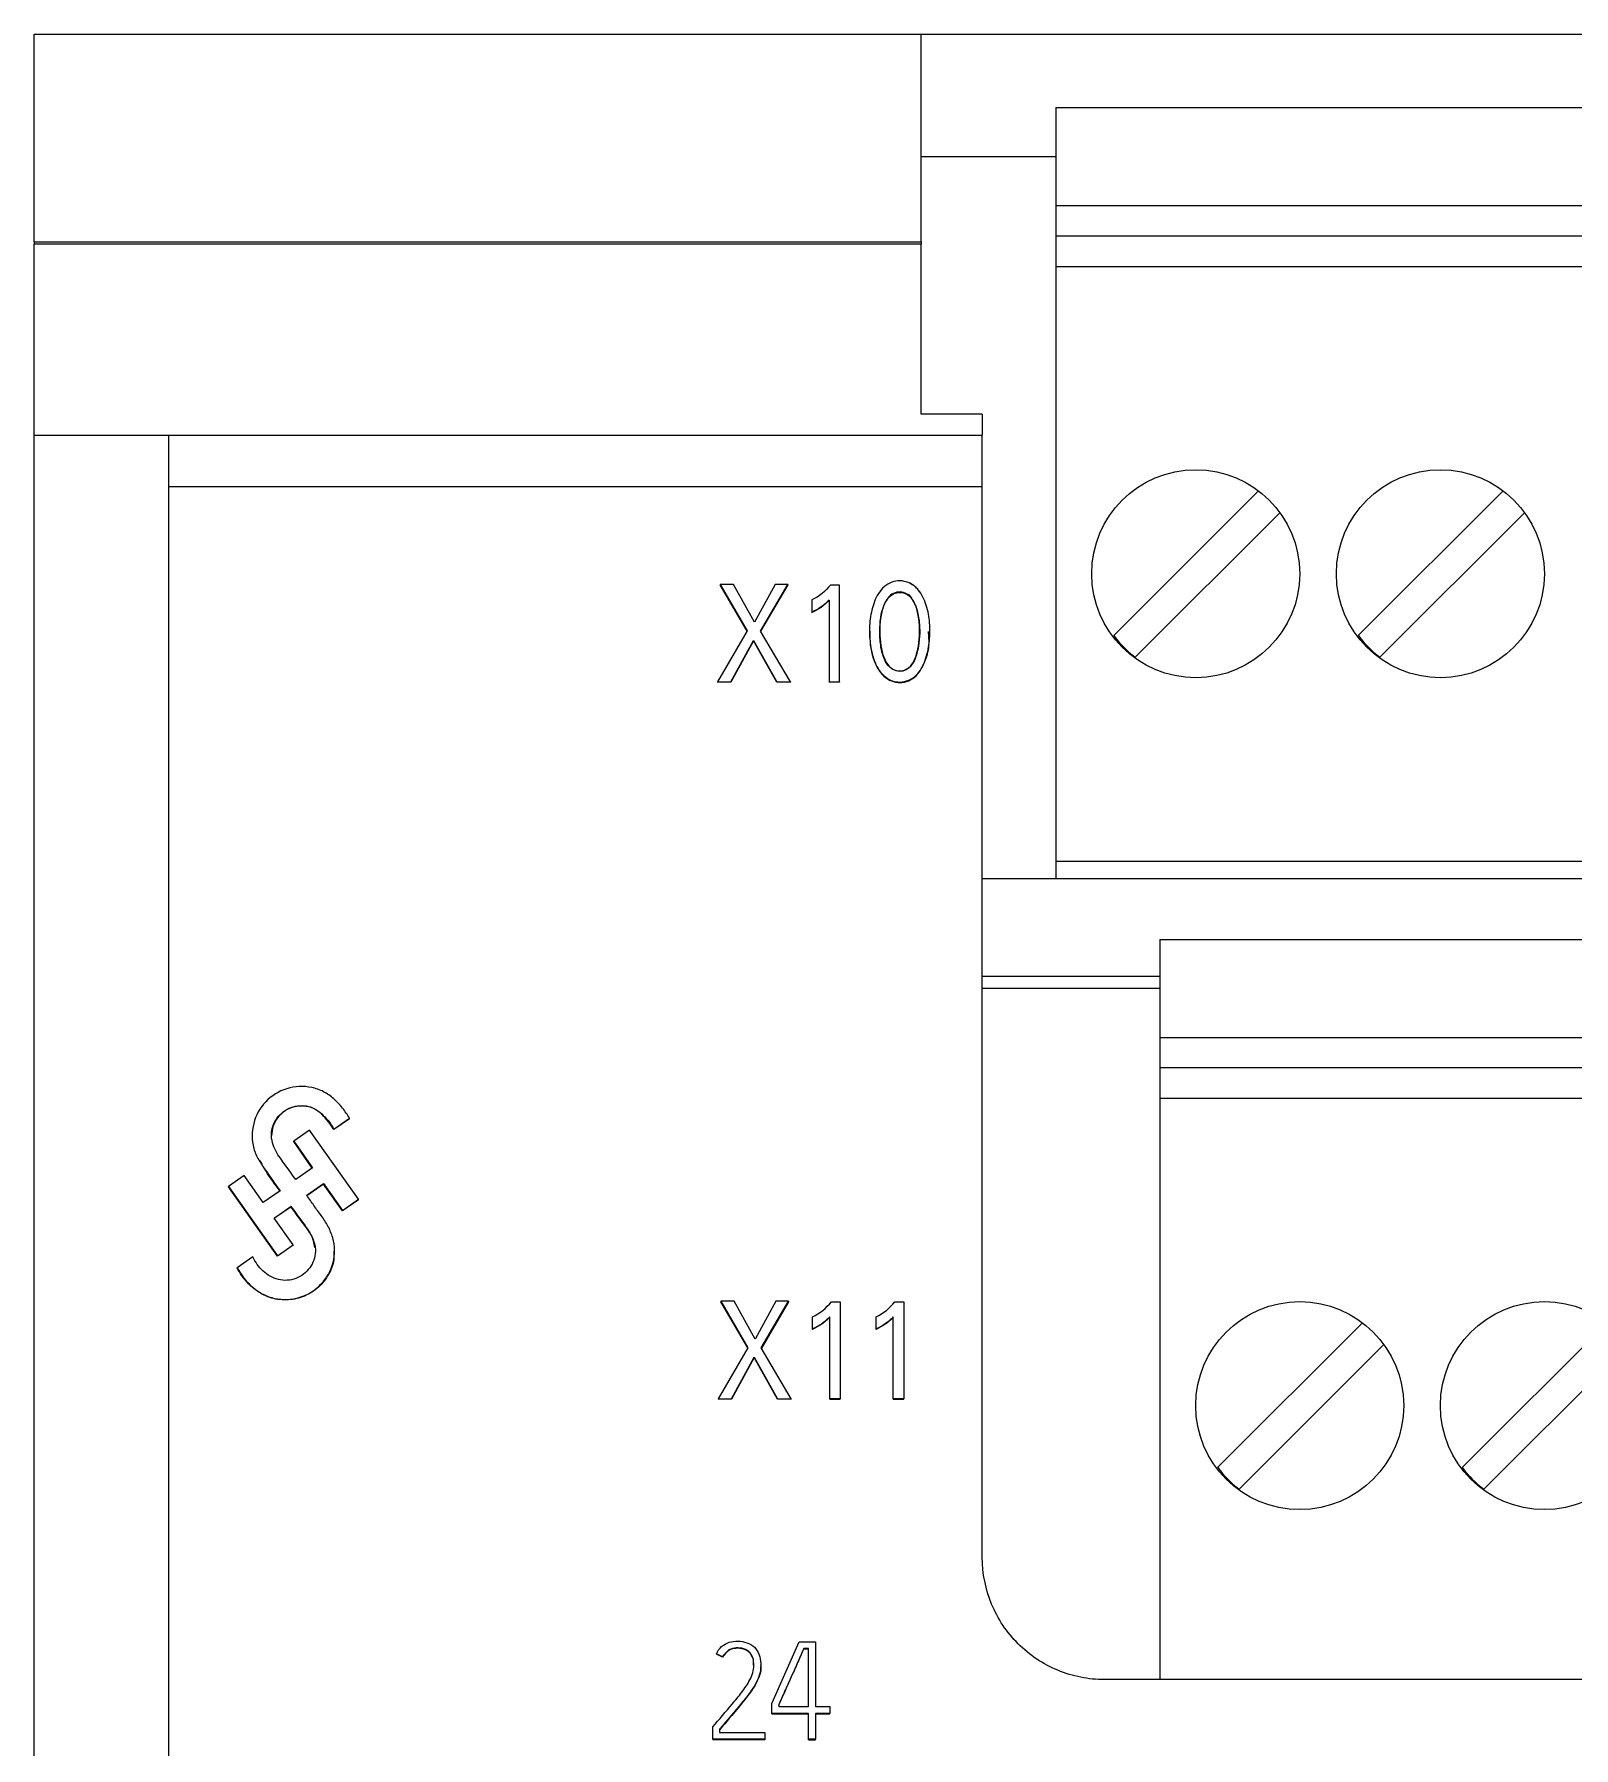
# Model space of a CAD drawing. Header units: millimetres. Extents: x 983 to 2111, y 2638 to 4457.
# Drawn here: x 1470.51 to 1495.68, y 3478.79 to 3506.81 of the extents above; entities that cross this region are included whole.
import ezdxf

# ---------------------------------------------------------------- set-up
doc = ezdxf.new("R2010")
doc.units = ezdxf.units.MM

# ---------------------------------------------------------------- blocks, each defined once
blk = doc.blocks.new('16DIDQ')
at = {"color": 7, "linetype": 'Continuous', "lineweight": 15}
for p, q in [((1470.51, 3506.808), (1485.01, 3506.808)), ((1470.51, 3503.414), (1470.51, 3506.808)), ((1485.01, 3506.808), (1535.51, 3506.808)), ((1485.01, 3503.414), (1485.01, 3506.808)), ((1487.21, 3505.608), (1531.71, 3505.608)), ((1487.21, 3505.608), (1487.21, 3504.008)), ((1485.01, 3504.808), (1487.21, 3504.808)), ((1487.21, 3504.008), (1531.71, 3504.008)), ((1487.21, 3504.008), (1487.21, 3503.508)), ((1470.51, 3503.414), (1485.01, 3503.414)), ((1470.51, 3503.414), (1470.51, 3503.374)), ((1485.01, 3503.374), (1470.51, 3503.374)), ((1470.51, 3500.253), (1470.51, 3503.374)), ((1485.01, 3503.414), (1485.01, 3503.374)), ((1485.01, 3500.598), (1485.01, 3503.374)), ((1531.71, 3503.508), (1487.21, 3503.508)), ((1487.21, 3503.508), (1487.21, 3503.008)), ((1487.21, 3503.008), (1487.21, 3493.288)), ((1531.71, 3503.008), (1487.21, 3503.008)), ((1486.01, 3500.598), (1485.01, 3500.598)), ((1486.01, 3500.598), (1486.01, 3500.253)), ((1470.51, 3500.253), (1472.71, 3500.253)), ((1470.51, 3469.808), (1470.51, 3500.253)), ((1472.71, 3500.253), (1486.01, 3500.253)), ((1472.71, 3499.407), (1472.71, 3500.253)), ((1486.01, 3499.407), (1486.01, 3500.253)), ((1486.01, 3499.407), (1472.71, 3499.407)), ((1472.71, 3472.864), (1472.71, 3499.407)), ((1486.01, 3481.908), (1486.01, 3499.407)), ((1488.158, 3496.976), (1490.526, 3499.343)), ((1492.158, 3496.976), (1494.526, 3499.343)), ((1490.876, 3498.986), (1488.512, 3496.622)), ((1494.876, 3498.986), (1492.512, 3496.622)), ((1481.724, 3497.813), (1482.165, 3497.055)), ((1481.943, 3497.813), (1481.724, 3497.813)), ((1481.724, 3497.813), (1481.724, 3497.806)), ((1482.163, 3497.051), (1481.724, 3497.806)), ((1482.283, 3497.195), (1481.943, 3497.813)), ((1482.621, 3497.813), (1482.283, 3497.195)), ((1482.384, 3497.05), (1482.83, 3497.813)), ((1482.83, 3497.806), (1482.386, 3497.047)), ((1482.83, 3497.813), (1482.621, 3497.813)), ((1482.83, 3497.813), (1482.83, 3497.806)), ((1483.676, 3497.804), (1483.53, 3497.804)), ((1483.676, 3496.221), (1483.676, 3497.804)), ((1484.818, 3497.841), (1484.818, 3497.834)), ((1484.873, 3497.804), (1484.873, 3497.811)), ((1483.224, 3497.559), (1483.224, 3497.361)), ((1483.504, 3497.558), (1483.504, 3496.221)), ((1483.224, 3497.354), (1483.224, 3497.361)), ((1482.165, 3497.055), (1481.682, 3496.221)), ((1482.875, 3496.221), (1482.384, 3497.05)), ((1484.165, 3497.057), (1484.165, 3497.05)), ((1485.153, 3497.046), (1485.153, 3497.053)), ((1481.896, 3496.221), (1482.269, 3496.899)), ((1482.269, 3496.892), (1481.896, 3496.214)), ((1482.269, 3496.899), (1482.269, 3496.892)), ((1482.269, 3496.899), (1482.651, 3496.221)), ((1482.651, 3496.214), (1482.269, 3496.892)), ((1481.682, 3496.221), (1481.896, 3496.221)), ((1481.682, 3496.221), (1481.682, 3496.214)), ((1481.896, 3496.214), (1481.682, 3496.214)), ((1481.896, 3496.214), (1481.896, 3496.221)), ((1482.651, 3496.221), (1482.875, 3496.221)), ((1482.651, 3496.221), (1482.651, 3496.214)), ((1482.875, 3496.214), (1482.651, 3496.214)), ((1482.875, 3496.221), (1482.875, 3496.214)), ((1483.504, 3496.221), (1483.676, 3496.221)), ((1483.504, 3496.221), (1483.504, 3496.214)), ((1483.676, 3496.214), (1483.504, 3496.214)), ((1483.676, 3496.221), (1483.676, 3496.214)), ((1487.21, 3493.288), (1531.71, 3493.288)), ((1487.21, 3493.288), (1487.21, 3493.008)), ((1486.01, 3493.008), (1534.51, 3493.008)), ((1488.91, 3492.008), (1533.41, 3492.008)), ((1488.91, 3492.008), (1488.91, 3490.408)), ((1486.01, 3491.408), (1488.91, 3491.408)), ((1488.91, 3491.208), (1486.01, 3491.208)), ((1488.91, 3490.408), (1533.41, 3490.408)), ((1488.91, 3490.408), (1488.91, 3489.908)), ((1533.41, 3489.908), (1488.91, 3489.908)), ((1488.91, 3489.908), (1488.91, 3489.408)), ((1488.91, 3489.408), (1488.91, 3479.908)), ((1533.41, 3489.408), (1488.91, 3489.408)), ((1475.409, 3488.907), (1475.665, 3489.085)), ((1475.665, 3489.078), (1475.409, 3488.9)), ((1475.665, 3489.078), (1475.665, 3489.085)), ((1474.072, 3488.8), (1474.072, 3488.793)), ((1475.008, 3488.892), (1474.751, 3488.712)), ((1475.811, 3487.761), (1475.008, 3488.892)), ((1475.409, 3488.9), (1475.409, 3488.907)), ((1474.751, 3488.712), (1475.06, 3488.273)), ((1474.751, 3488.705), (1474.751, 3488.712)), ((1475.056, 3488.271), (1474.751, 3488.705)), ((1475.06, 3488.273), (1474.785, 3488.082)), ((1473.944, 3488.15), (1473.686, 3487.971)), ((1473.686, 3487.971), (1474.485, 3486.836)), ((1473.686, 3487.964), (1473.686, 3487.971)), ((1474.485, 3486.829), (1473.686, 3487.964)), ((1474.253, 3487.711), (1473.944, 3488.15)), ((1474.965, 3487.826), (1475.24, 3488.017)), ((1475.24, 3488.01), (1474.965, 3487.819)), ((1475.24, 3488.017), (1475.549, 3487.578)), ((1475.24, 3488.01), (1475.24, 3488.017)), ((1475.549, 3487.571), (1475.24, 3488.01)), ((1474.528, 3487.902), (1474.253, 3487.711)), ((1475.549, 3487.578), (1475.811, 3487.761)), ((1475.811, 3487.754), (1475.549, 3487.571)), ((1475.811, 3487.754), (1475.811, 3487.761)), ((1474.433, 3487.455), (1474.708, 3487.646)), ((1474.742, 3487.016), (1474.433, 3487.455)), ((1474.708, 3487.639), (1474.436, 3487.45)), ((1474.708, 3487.639), (1474.708, 3487.646)), ((1475.549, 3487.571), (1475.549, 3487.578)), ((1474.085, 3486.822), (1473.828, 3486.643)), ((1474.485, 3486.836), (1474.742, 3487.016)), ((1474.742, 3487.009), (1474.485, 3486.829)), ((1474.485, 3486.829), (1474.485, 3486.836)), ((1474.742, 3487.009), (1474.742, 3487.016)), ((1475.421, 3486.913), (1475.421, 3486.92)), ((1473.828, 3486.636), (1473.828, 3486.643)), ((1481.737, 3486.093), (1482.177, 3485.335)), ((1481.955, 3486.093), (1481.737, 3486.093)), ((1481.737, 3486.093), (1481.737, 3486.086)), ((1482.175, 3485.332), (1481.737, 3486.086)), ((1482.295, 3485.475), (1481.955, 3486.093)), ((1482.634, 3486.093), (1482.295, 3485.475)), ((1482.396, 3485.331), (1482.842, 3486.093)), ((1482.842, 3486.086), (1482.398, 3485.327)), ((1482.842, 3486.093), (1482.634, 3486.093)), ((1482.842, 3486.093), (1482.842, 3486.086)), ((1483.543, 3486.084), (1483.688, 3486.084)), ((1483.688, 3486.084), (1483.688, 3484.501)), ((1484.581, 3486.084), (1484.726, 3486.084)), ((1484.726, 3486.084), (1484.726, 3484.501)), ((1483.236, 3485.641), (1483.236, 3485.84)), ((1483.516, 3484.501), (1483.516, 3485.838)), ((1484.275, 3485.641), (1484.275, 3485.84)), ((1484.555, 3484.501), (1484.555, 3485.838)), ((1489.858, 3483.376), (1492.226, 3485.743)), ((1493.858, 3483.376), (1496.226, 3485.743)), ((1483.236, 3485.634), (1483.236, 3485.641)), ((1484.275, 3485.634), (1484.275, 3485.641)), ((1482.177, 3485.335), (1481.694, 3484.501)), ((1481.908, 3484.501), (1482.281, 3485.179)), ((1482.281, 3485.172), (1481.908, 3484.494)), ((1482.281, 3485.179), (1482.281, 3485.172)), ((1482.281, 3485.179), (1482.663, 3484.501)), ((1482.663, 3484.494), (1482.281, 3485.172)), ((1482.887, 3484.501), (1482.396, 3485.331)), ((1492.576, 3485.386), (1490.212, 3483.022)), ((1496.576, 3485.386), (1494.212, 3483.022)), ((1481.694, 3484.501), (1481.908, 3484.501)), ((1481.694, 3484.501), (1481.694, 3484.494)), ((1481.908, 3484.494), (1481.694, 3484.494)), ((1481.908, 3484.494), (1481.908, 3484.501)), ((1482.663, 3484.501), (1482.887, 3484.501)), ((1482.663, 3484.501), (1482.663, 3484.494)), ((1482.887, 3484.494), (1482.663, 3484.494)), ((1482.887, 3484.501), (1482.887, 3484.494)), ((1483.688, 3484.501), (1483.516, 3484.501)), ((1483.516, 3484.494), (1483.516, 3484.501)), ((1483.516, 3484.494), (1483.688, 3484.494)), ((1483.688, 3484.494), (1483.688, 3484.501)), ((1484.555, 3484.494), (1484.555, 3484.501)), ((1484.726, 3484.501), (1484.555, 3484.501)), ((1484.555, 3484.494), (1484.726, 3484.494)), ((1484.726, 3484.494), (1484.726, 3484.501)), ((1482.57, 3479.519), (1483.018, 3480.528)), ((1483.018, 3480.528), (1483.282, 3480.528)), ((1483.169, 3480.418), (1483.091, 3480.418)), ((1483.091, 3480.41), (1483.091, 3480.418)), ((1483.091, 3480.41), (1483.169, 3480.41)), ((1483.169, 3479.466), (1483.169, 3480.418)), ((1483.282, 3480.528), (1483.282, 3479.466)), ((1481.762, 3480.28), (1481.662, 3480.331)), ((1481.662, 3480.331), (1481.662, 3480.324)), ((1481.762, 3480.273), (1481.662, 3480.324)), ((1481.762, 3480.28), (1481.762, 3480.273)), ((1482.388, 3480.144), (1482.388, 3480.151)), ((1532.51, 3479.908), (1488.01, 3479.908)), ((1482.57, 3479.355), (1482.57, 3479.519)), ((1483.169, 3479.355), (1482.57, 3479.355)), ((1482.57, 3479.348), (1482.57, 3479.355)), ((1482.57, 3479.348), (1483.169, 3479.348)), ((1482.681, 3479.494), (1482.681, 3479.466)), ((1482.681, 3479.466), (1483.169, 3479.466)), ((1483.169, 3478.932), (1483.169, 3479.355)), ((1483.282, 3479.466), (1483.517, 3479.466)), ((1483.517, 3479.355), (1483.282, 3479.355)), ((1483.282, 3479.355), (1483.282, 3478.932)), ((1483.282, 3479.348), (1483.517, 3479.348)), ((1483.517, 3479.466), (1483.517, 3479.355)), ((1483.517, 3479.348), (1483.517, 3479.355)), ((1481.602, 3478.932), (1481.602, 3479.136)), ((1481.713, 3479.096), (1481.713, 3479.043)), ((1481.713, 3479.043), (1482.454, 3479.043)), ((1482.454, 3479.043), (1482.454, 3478.932)), ((1482.454, 3478.932), (1481.602, 3478.932)), ((1481.602, 3478.932), (1481.602, 3478.925)), ((1482.454, 3478.925), (1481.602, 3478.925)), ((1482.454, 3478.932), (1482.454, 3478.925)), ((1483.282, 3478.932), (1483.169, 3478.932)), ((1483.169, 3478.925), (1483.169, 3478.932)), ((1483.169, 3478.925), (1483.282, 3478.925)), ((1483.282, 3478.925), (1483.282, 3478.932))]:
    blk.add_line(p, q, dxfattribs=at)
for centre in [(1489.5, 3497.988), (1493.5, 3497.988), (1491.2, 3484.388), (1495.2, 3484.388)]:
    blk.add_circle(centre, 1.7, dxfattribs=at)
for centre in [(1489.524, 3497.988), (1493.524, 3497.988), (1491.224, 3484.388), (1495.224, 3484.388)]:
    blk.add_arc(centre, 1.7, 216.5435, 233.4565, dxfattribs=at)
for points in [[(1483.53, 3497.804), (1483.446, 3497.702), (1483.343, 3497.617), (1483.224, 3497.559)], [(1483.236, 3485.84), (1483.355, 3485.897), (1483.458, 3485.983), (1483.543, 3486.084)], [(1484.275, 3485.84), (1484.394, 3485.897), (1484.497, 3485.983), (1484.581, 3486.084)]]:
    blk.add_open_spline(points, degree=3, dxfattribs=at)
for points, knots in [([(1484.797, 3497.844), (1484.839, 3497.828), (1484.875, 3497.809), (1484.885, 3497.804), (1484.852, 3497.822), (1484.822, 3497.839), (1484.815, 3497.843), (1484.823, 3497.839), (1484.836, 3497.831), (1484.871, 3497.809), (1484.891, 3497.795), (1484.928, 3497.763), (1484.945, 3497.746), (1485.023, 3497.653), (1485.065, 3497.561), (1485.124, 3497.378), (1485.14, 3497.282), (1485.155, 3497.089), (1485.155, 3496.992), (1485.137, 3496.799), (1485.119, 3496.704), (1485.059, 3496.52), (1485.018, 3496.429), (1484.889, 3496.283), (1484.799, 3496.23), (1484.652, 3496.214), (1484.602, 3496.218), (1484.508, 3496.246), (1484.465, 3496.27), (1484.349, 3496.361), (1484.293, 3496.446), (1484.22, 3496.626), (1484.197, 3496.721), (1484.169, 3496.912), (1484.163, 3497.009), (1484.169, 3497.203), (1484.181, 3497.299), (1484.227, 3497.487), (1484.26, 3497.58), (1484.338, 3497.705), (1484.368, 3497.743), (1484.442, 3497.807), (1484.485, 3497.832), (1484.574, 3497.865), (1484.62, 3497.873), (1484.709, 3497.871), (1484.755, 3497.86), (1484.797, 3497.844)], [0, 0, 0, 0, 0.03125, 0.03125, 0.0625, 0.0625, 0.078125, 0.078125, 0.09375, 0.09375, 0.109375, 0.109375, 0.125, 0.125, 0.1875, 0.1875, 0.25, 0.25, 0.3125, 0.3125, 0.375, 0.375, 0.4375, 0.4375, 0.5, 0.5, 0.53125, 0.53125, 0.5625, 0.5625, 0.625, 0.625, 0.6875, 0.6875, 0.75, 0.75, 0.8125, 0.8125, 0.875, 0.875, 0.90625, 0.90625, 0.9375, 0.9375, 0.96875, 0.96875, 1, 1, 1, 1]), ([(1483.504, 3497.558), (1483.464, 3497.517), (1483.421, 3497.478), (1483.326, 3497.413), (1483.276, 3497.386), (1483.224, 3497.361)], [0, 0, 0, 0, 0.5, 0.5, 1, 1, 1, 1]), ([(1483.504, 3497.551), (1483.464, 3497.51), (1483.421, 3497.471), (1483.326, 3497.406), (1483.276, 3497.379), (1483.224, 3497.354)], [0, 0, 0, 0, 0.5, 0.5, 1, 1, 1, 1]), ([(1484.748, 3497.666), (1484.714, 3497.68), (1484.637, 3497.691), (1484.49, 3497.639), (1484.391, 3497.473), (1484.342, 3497.258), (1484.329, 3497.031), (1484.345, 3496.802), (1484.392, 3496.619), (1484.46, 3496.49), (1484.546, 3496.415), (1484.656, 3496.38), (1484.767, 3496.411), (1484.857, 3496.484), (1484.909, 3496.583), (1484.943, 3496.691), (1484.975, 3496.833), (1484.992, 3497.02), (1484.98, 3497.208), (1484.954, 3497.356), (1484.927, 3497.448), (1484.896, 3497.516), (1484.854, 3497.582), (1484.845, 3497.597), (1484.807, 3497.643), (1484.809, 3497.64), (1484.809, 3497.64), (1484.809, 3497.64), (1484.809, 3497.64), (1484.809, 3497.64), (1484.809, 3497.64), (1484.809, 3497.64), (1484.809, 3497.64), (1484.809, 3497.64), (1484.809, 3497.64), (1484.809, 3497.64), (1484.809, 3497.64), (1484.809, 3497.64), (1484.81, 3497.639), (1484.809, 3497.641), (1484.81, 3497.64), (1484.81, 3497.639), (1484.811, 3497.638), (1484.814, 3497.634), (1484.83, 3497.616), (1484.832, 3497.614), (1484.856, 3497.585), (1484.856, 3497.586), (1484.855, 3497.586), (1484.855, 3497.586), (1484.855, 3497.586), (1484.855, 3497.586), (1484.855, 3497.586), (1484.855, 3497.586), (1484.855, 3497.586), (1484.855, 3497.586), (1484.855, 3497.586), (1484.855, 3497.586), (1484.855, 3497.586), (1484.855, 3497.587), (1484.855, 3497.587), (1484.855, 3497.587), (1484.855, 3497.587), (1484.855, 3497.587), (1484.855, 3497.587), (1484.855, 3497.587), (1484.855, 3497.587), (1484.856, 3497.586), (1484.855, 3497.587), (1484.854, 3497.588), (1484.846, 3497.597), (1484.815, 3497.626), (1484.779, 3497.653), (1484.748, 3497.666)], [0, 0, 0, 0, 0.033577, 0.067292, 0.135088, 0.194986, 0.268523, 0.339449, 0.402447, 0.438305, 0.469709, 0.503415, 0.537197, 0.569476, 0.605174, 0.636757, 0.67234, 0.73681, 0.806161, 0.841998, 0.873062, 0.891745, 0.911881, 0.933685, 0.937304, 0.937324, 0.937343, 0.937355, 0.937366, 0.937379, 0.937391, 0.937405, 0.937419, 0.937434, 0.937449, 0.937465, 0.937481, 0.937498, 0.937515, 0.937713, 0.937985, 0.938068, 0.93826, 0.93933, 0.942639, 0.958274, 0.959185, 0.959196, 0.959207, 0.959223, 0.95924, 0.959249, 0.959259, 0.95927, 0.959281, 0.959294, 0.959306, 0.959319, 0.959333, 0.959347, 0.959362, 0.959378, 0.959393, 0.95941, 0.959427, 0.959445, 0.959463, 0.959659, 0.959935, 0.960023, 0.961044, 0.969846, 1, 1, 1, 1]), ([(1484.748, 3497.673), (1484.782, 3497.659), (1484.812, 3497.635), (1484.851, 3497.6), (1484.859, 3497.589), (1484.848, 3497.602), (1484.823, 3497.631), (1484.81, 3497.646), (1484.808, 3497.648), (1484.811, 3497.645), (1484.828, 3497.624), (1484.849, 3497.598), (1484.889, 3497.536), (1484.907, 3497.501), (1484.948, 3497.397), (1484.962, 3497.325), (1484.982, 3497.178), (1484.986, 3497.104), (1484.985, 3496.956), (1484.979, 3496.882), (1484.953, 3496.737), (1484.935, 3496.664), (1484.894, 3496.56), (1484.877, 3496.527), (1484.83, 3496.468), (1484.799, 3496.443), (1484.73, 3496.408), (1484.692, 3496.398), (1484.618, 3496.4), (1484.581, 3496.411), (1484.515, 3496.448), (1484.486, 3496.473), (1484.441, 3496.532), (1484.424, 3496.565), (1484.353, 3496.739), (1484.334, 3496.886), (1484.334, 3497.11), (1484.338, 3497.185), (1484.358, 3497.331), (1484.372, 3497.402), (1484.427, 3497.54), (1484.47, 3497.611), (1484.595, 3497.694), (1484.68, 3497.702), (1484.748, 3497.673)], [0, 0, 0, 0, 0.03125, 0.03125, 0.0625, 0.0625, 0.09375, 0.109375, 0.109375, 0.125, 0.125, 0.15625, 0.15625, 0.1875, 0.1875, 0.25, 0.25, 0.3125, 0.3125, 0.375, 0.375, 0.4375, 0.4375, 0.46875, 0.46875, 0.5, 0.5, 0.53125, 0.53125, 0.5625, 0.5625, 0.59375, 0.59375, 0.625, 0.625, 0.75, 0.75, 0.8125, 0.8125, 0.875, 0.875, 0.9375, 0.9375, 1, 1, 1, 1]), ([(1484.172, 3497.05), (1484.171, 3496.994), (1484.169, 3496.79), (1484.231, 3496.536), (1484.371, 3496.334), (1484.485, 3496.243), (1484.629, 3496.202), (1484.777, 3496.217), (1484.904, 3496.29), (1485.001, 3496.402), (1485.087, 3496.577), (1485.153, 3496.796), (1485.136, 3496.969), (1485.128, 3497.045)], [0, 0, 0, 0, 0.079619, 0.286345, 0.350166, 0.420843, 0.486699, 0.554512, 0.623001, 0.686038, 0.758919, 0.894118, 1, 1, 1, 1]), ([(1475.665, 3489.085), (1475.631, 3489.145), (1475.591, 3489.2), (1475.505, 3489.306), (1475.459, 3489.356), (1475.356, 3489.448), (1475.301, 3489.488), (1475.179, 3489.552), (1475.113, 3489.574), (1474.913, 3489.616), (1474.771, 3489.609), (1474.508, 3489.528), (1474.388, 3489.453), (1474.2, 3489.256), (1474.131, 3489.132), (1474.064, 3488.866), (1474.064, 3488.725), (1474.117, 3488.528), (1474.145, 3488.464), (1474.214, 3488.347), (1474.254, 3488.291), (1474.371, 3488.125), (1474.445, 3488.011), (1474.528, 3487.902)], [0, 0, 0, 0, 0.0625, 0.0625, 0.125, 0.125, 0.1875, 0.1875, 0.25, 0.25, 0.375, 0.375, 0.5, 0.5, 0.625, 0.625, 0.75, 0.75, 0.8125, 0.8125, 0.875, 0.875, 1, 1, 1, 1]), ([(1474.785, 3488.082), (1474.73, 3488.16), (1474.677, 3488.239), (1474.562, 3488.393), (1474.503, 3488.468), (1474.415, 3488.636), (1474.384, 3488.731), (1474.391, 3488.922), (1474.426, 3489.015), (1474.54, 3489.17), (1474.62, 3489.229), (1474.8, 3489.295), (1474.9, 3489.302), (1475.039, 3489.269), (1475.084, 3489.249), (1475.165, 3489.198), (1475.201, 3489.167), (1475.304, 3489.066), (1475.363, 3488.991), (1475.409, 3488.907)], [0, 0, 0, 0, 0.125, 0.125, 0.25, 0.25, 0.375, 0.375, 0.5, 0.5, 0.625, 0.625, 0.75, 0.75, 0.8125, 0.8125, 0.875, 0.875, 1, 1, 1, 1]), ([(1475.409, 3488.9), (1475.349, 3488.989), (1475.258, 3489.124), (1475.079, 3489.254), (1474.919, 3489.293), (1474.756, 3489.278), (1474.605, 3489.214), (1474.482, 3489.098), (1474.401, 3488.957), (1474.394, 3488.854), (1474.391, 3488.805)], [0, 0, 0, 0, 0.221618, 0.336445, 0.452533, 0.55408, 0.671566, 0.786433, 0.900553, 1, 1, 1, 1]), ([(1474.528, 3487.895), (1474.448, 3488.001), (1474.326, 3488.162), (1474.231, 3488.34), (1474.198, 3488.401)], [0, 0, 0, 0, 0.657412, 1, 1, 1, 1]), ([(1473.828, 3486.643), (1473.891, 3486.521), (1473.976, 3486.415), (1474.133, 3486.28), (1474.189, 3486.242), (1474.311, 3486.178), (1474.377, 3486.155), (1474.577, 3486.112), (1474.718, 3486.118), (1474.982, 3486.199), (1475.102, 3486.273), (1475.291, 3486.47), (1475.36, 3486.592), (1475.413, 3486.793), (1475.421, 3486.86), (1475.42, 3486.997), (1475.409, 3487.066), (1475.371, 3487.197), (1475.344, 3487.261), (1475.28, 3487.381), (1475.242, 3487.438), (1475.163, 3487.549), (1475.121, 3487.603), (1475.043, 3487.714), (1475.004, 3487.77), (1474.965, 3487.826)], [0, 0, 0, 0, 0.125, 0.125, 0.1875, 0.1875, 0.25, 0.25, 0.375, 0.375, 0.5, 0.5, 0.625, 0.625, 0.6875, 0.6875, 0.75, 0.75, 0.8125, 0.8125, 0.875, 0.875, 0.9375, 0.9375, 1, 1, 1, 1]), ([(1474.708, 3487.646), (1474.762, 3487.569), (1474.817, 3487.493), (1474.93, 3487.341), (1474.986, 3487.265), (1475.076, 3487.099), (1475.109, 3487.005), (1475.103, 3486.811), (1475.07, 3486.717), (1474.956, 3486.561), (1474.876, 3486.501), (1474.696, 3486.433), (1474.594, 3486.426), (1474.408, 3486.474), (1474.322, 3486.524), (1474.179, 3486.653), (1474.124, 3486.734), (1474.085, 3486.822)], [0, 0, 0, 0, 0.125, 0.125, 0.25, 0.25, 0.375, 0.375, 0.5, 0.5, 0.625, 0.625, 0.75, 0.75, 0.875, 0.875, 1, 1, 1, 1]), ([(1475.096, 3486.975), (1475.09, 3487.012), (1475.062, 3487.177), (1474.888, 3487.384), (1474.761, 3487.564), (1474.708, 3487.639)], [0, 0, 0, 0, 0.142571, 0.64275, 1, 1, 1, 1]), ([(1475.407, 3486.913), (1475.41, 3486.866), (1475.417, 3486.735), (1475.329, 3486.525), (1475.167, 3486.313), (1474.933, 3486.165), (1474.664, 3486.103), (1474.388, 3486.13), (1474.118, 3486.266), (1473.934, 3486.451), (1473.852, 3486.594), (1473.828, 3486.636)], [0, 0, 0, 0, 0.062889, 0.174452, 0.294886, 0.416993, 0.536851, 0.658897, 0.779189, 0.935335, 1, 1, 1, 1]), ([(1483.516, 3485.838), (1483.476, 3485.797), (1483.433, 3485.759), (1483.338, 3485.693), (1483.288, 3485.666), (1483.236, 3485.641)], [0, 0, 0, 0, 0.5, 0.5, 1, 1, 1, 1]), ([(1483.516, 3485.831), (1483.476, 3485.79), (1483.433, 3485.752), (1483.338, 3485.686), (1483.288, 3485.659), (1483.236, 3485.634)], [0, 0, 0, 0, 0.5, 0.5, 1, 1, 1, 1]), ([(1484.555, 3485.838), (1484.515, 3485.797), (1484.472, 3485.759), (1484.377, 3485.693), (1484.326, 3485.666), (1484.275, 3485.641)], [0, 0, 0, 0, 0.5, 0.5, 1, 1, 1, 1]), ([(1484.555, 3485.831), (1484.515, 3485.79), (1484.472, 3485.752), (1484.377, 3485.686), (1484.326, 3485.659), (1484.275, 3485.634)], [0, 0, 0, 0, 0.5, 0.5, 1, 1, 1, 1]), ([(1488.01, 3479.908), (1487.878, 3479.908), (1487.748, 3479.921), (1487.492, 3479.972), (1487.365, 3480.01), (1487.123, 3480.111), (1487.008, 3480.172), (1486.791, 3480.317), (1486.688, 3480.402), (1486.411, 3480.678), (1486.263, 3480.901), (1486.063, 3481.382), (1486.01, 3481.644), (1486.01, 3481.908)], [0, 0, 0, 0, 0.125, 0.125, 0.25, 0.25, 0.375, 0.375, 0.5, 0.5, 0.75, 0.75, 1, 1, 1, 1]), ([(1481.602, 3479.136), (1481.709, 3479.259), (1481.817, 3479.383), (1481.974, 3479.571), (1482.026, 3479.634), (1482.125, 3479.764), (1482.172, 3479.831), (1482.248, 3479.979), (1482.274, 3480.059), (1482.276, 3480.183), (1482.271, 3480.225), (1482.246, 3480.304), (1482.223, 3480.34), (1482.16, 3480.394), (1482.121, 3480.412), (1482.039, 3480.428), (1481.997, 3480.429), (1481.915, 3480.418), (1481.875, 3480.402), (1481.811, 3480.348), (1481.784, 3480.316), (1481.762, 3480.28)], [0, 0, 0, 0, 0.25, 0.25, 0.375, 0.375, 0.5, 0.5, 0.625, 0.625, 0.6875, 0.6875, 0.75, 0.75, 0.8125, 0.8125, 0.875, 0.875, 0.9375, 0.9375, 1, 1, 1, 1]), ([(1481.662, 3480.331), (1481.703, 3480.42), (1481.781, 3480.49), (1481.919, 3480.533), (1481.969, 3480.538), (1482.065, 3480.536), (1482.113, 3480.528), (1482.205, 3480.496), (1482.249, 3480.471), (1482.317, 3480.403), (1482.344, 3480.361), (1482.395, 3480.224), (1482.394, 3480.124), (1482.367, 3479.982), (1482.351, 3479.936), (1482.311, 3479.848), (1482.286, 3479.807), (1482.206, 3479.688), (1482.147, 3479.612), (1481.964, 3479.388), (1481.838, 3479.243), (1481.713, 3479.096)], [0, 0, 0, 0, 0.125, 0.125, 0.1875, 0.1875, 0.25, 0.25, 0.3125, 0.3125, 0.375, 0.375, 0.5, 0.5, 0.5625, 0.5625, 0.625, 0.625, 0.75, 0.75, 1, 1, 1, 1]), ([(1482.27, 3480.142), (1482.271, 3480.163), (1482.274, 3480.213), (1482.253, 3480.285), (1482.21, 3480.349), (1482.149, 3480.394), (1482.059, 3480.422), (1481.964, 3480.423), (1481.873, 3480.396), (1481.812, 3480.342), (1481.78, 3480.298), (1481.762, 3480.273)], [0, 0, 0, 0, 0.086312, 0.201507, 0.298948, 0.396147, 0.500871, 0.676432, 0.776855, 0.87723, 1, 1, 1, 1]), ([(1483.091, 3480.418), (1483.058, 3480.34), (1483.024, 3480.263), (1482.99, 3480.186), (1482.956, 3480.109), (1482.922, 3480.032), (1482.887, 3479.955), (1482.818, 3479.802), (1482.752, 3479.647), (1482.681, 3479.494)], [0, 0, 0, 0, 0.000253101, 0.000253101, 0.000253101, 0.0005062, 0.0005062, 0.0005062, 0.001012365, 0.001012365, 0.001012365, 0.001012365]), ([(1482.681, 3479.487), (1482.716, 3479.564), (1482.75, 3479.641), (1482.784, 3479.718), (1482.818, 3479.795), (1482.853, 3479.872), (1482.887, 3479.948), (1482.956, 3480.102), (1483.024, 3480.256), (1483.091, 3480.41)], [0, 0, 0, 0, 0.000253128, 0.000253128, 0.000253128, 0.000506223, 0.000506223, 0.000506223, 0.001012364, 0.001012364, 0.001012364, 0.001012364]), ([(1482.387, 3480.143), (1482.387, 3480.141), (1482.397, 3480.069), (1482.344, 3479.874), (1482.098, 3479.53), (1481.866, 3479.264), (1481.713, 3479.089)], [0, 0, 0, 0, 0.005642, 0.170562, 0.45279, 1, 1, 1, 1])]:
    blk.add_open_spline(points, degree=3, knots=knots, dxfattribs=at)

msp = doc.modelspace()

# ---------------------------------------------------------------- block references
at = {"lineweight": -3}
msp.add_blockref('16DIDQ', (0, 0), dxfattribs=at)

doc.saveas('drawing.dxf')
